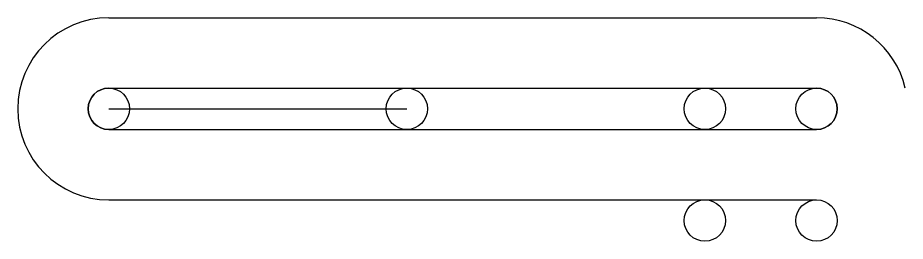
# Model space of a CAD drawing. Header units: millimetres. Extents: x 1985 to 5136, y 1737 to 3916.
# Drawn here: x 2559.02 to 2580.46, y 1862.66 to 1868.06 of the extents above; entities that cross this region are included whole.
import ezdxf

# ---------------------------------------------------------------- set-up
doc = ezdxf.new("R2010")
doc.units = ezdxf.units.MM
doc.layers.add('Columnas', color=3, linetype='Continuous')
doc.layers.add('Puente', color=6, linetype='Continuous')

msp = doc.modelspace()

# ---------------------------------------------------------------- linework, layer by layer
msp.add_line((2561.219, 1865.858), (2568.419, 1865.858))
at = {"layer": 'Columnas'}
for centre in [(2561.219, 1865.858), (2568.419, 1865.858), (2575.619, 1865.858), (2578.319, 1865.858), (2575.619, 1863.158), (2578.319, 1863.158)]:
    msp.add_circle(centre, 0.5, dxfattribs=at)
at = {"layer": 'Puente'}
for p, q in [((2561.219, 1868.058), (2578.319, 1868.058)), ((2561.219, 1866.358), (2578.319, 1866.358)), ((2561.219, 1865.358), (2578.319, 1865.358)), ((2561.219, 1863.658), (2578.319, 1863.658))]:
    msp.add_line(p, q, dxfattribs=at)
for centre, radius, start, end in [((2561.219, 1865.858), 2.2, 90, 270), ((2578.319, 1865.858), 2.2, 13.1366, 90), ((2561.219, 1865.858), 0.5, 90, 270), ((2578.319, 1865.858), 0.5, 270, 90)]:
    msp.add_arc(centre, radius, start, end, dxfattribs=at)

doc.saveas('drawing.dxf')
